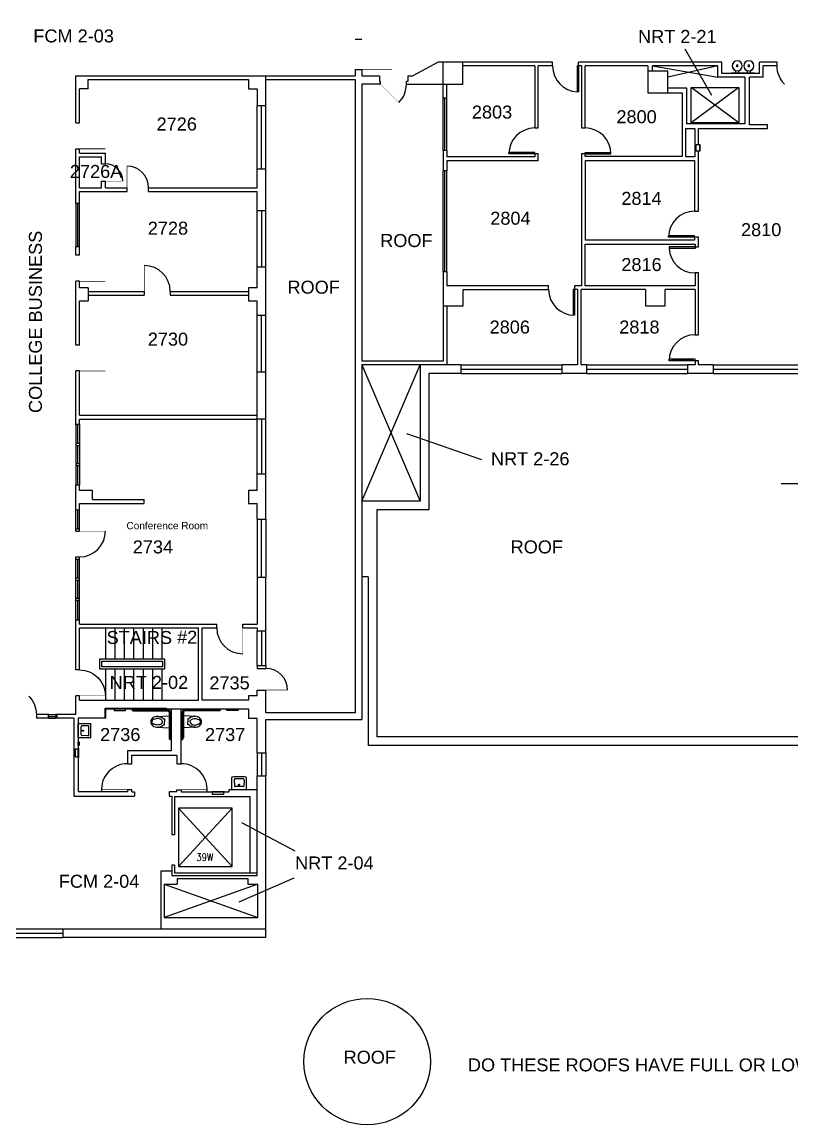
# Model space of a CAD drawing. Extents: x 1022 to 4599, y 252 to 3211.
# Drawn here: x 2001 to 3069, y 575 to 2106 of the extents above; entities that cross this region are included whole.
import ezdxf
from ezdxf.enums import TextEntityAlignment as Align

# ---------------------------------------------------------------- set-up
doc = ezdxf.new("R2010")
doc.units = 0
doc.header["$LTSCALE"] = 96
doc.header["$MEASUREMENT"] = 0
doc.layers.get('0').update_dxf_attribs({"linetype": 'CONTINUOUS'})
for name, color, linetype in [('A-ANNO-RNUM', 4, 'CONTINUOUS'), ('A-ANNO-TEXT', 4, 'CONTINUOUS'), ('A-ANNO-TEXT-CTC', 181, 'CONTINUOUS'), ('A-DOOR', 2, 'CONTINUOUS'), ('A-FLOR-SHFT', 1, 'CONTINUOUS'), ('A-FLOR-STRS', 2, 'CONTINUOUS'), ('A-GLAZ', 2, 'CONTINUOUS'), ('A-PREFIX', 2, 'CONTINUOUS'), ('A-WALL-FULL', 6, 'CONTINUOUS'), ('A-WALL-SILL', 1, 'CONTINUOUS'), ('DEF', 31, 'CONTINUOUS')]:
    doc.layers.add(name, color=color, linetype=linetype)
doc.styles.add('ARIAL', font='arial.ttf')
doc.styles.add('PP-FPLL-unverified$0$STANDARD', font='ROMANS.shx', dxfattribs={"width": 0.85})

# ---------------------------------------------------------------- blocks, each defined once
blk = doc.blocks.new('DR')
at = {"layer": 'A-DOOR'}
blk.add_lwpolyline([(0, 0, 0.0278, 0.0278, 0), (0, 1, 0, 0, 0.414214), (-1, 0, 0, 0, 0.414214)], format="xyseb", dxfattribs=at)
blk = doc.blocks.new('DL')
at = {"layer": 'A-DOOR', "const_width": 0.0156}
blk.add_lwpolyline([(-1, 0), (0, 0)], dxfattribs=at)
at = {"layer": 'A-DOOR'}
blk.add_arc((0, 0), 1, 90, 180, dxfattribs=at)
blk = doc.blocks.new('PP-FP02-unverified$0$DOOR-E')
at = {"const_width": 0.001}
blk.add_lwpolyline([(0, 0), (-0.707, 0.707)], dxfattribs=at)
blk.add_arc((0, 0), 1, 135, 180)
blk = doc.blocks.new('PP-FP02$0$DOOR-E')
at = {"const_width": 0.001}
blk.add_lwpolyline([(0, 0), (-0.707, 0.707)], dxfattribs=at)
blk.add_arc((0, 0), 1, 135, 180)

msp = doc.modelspace()

# ---------------------------------------------------------------- linework, layer by layer
at = {"layer": 'A-ANNO-TEXT-CTC'}
for p, q in [((2957.8, 2004), (2920.8, 2068.1)), ((2533.9, 1534.6), (2638, 1498.5)), ((2379.7, 955.2), (2305.6, 994.4)), ((2301.7, 885.1), (2378.3, 918.2))]:
    msp.add_line(p, q, dxfattribs=at)
at = {"layer": 'A-DOOR'}
for p, q in [((2770.9, 2044.8), (2770.9, 2008.7)), ((2772.9, 2044.8), (2770.9, 2044.8)), ((2772.9, 2044.8), (2772.9, 2008.7)), ((2772.9, 2008.7), (2770.9, 2008.7)), ((2680.1, 1924.7), (2676.1, 1924.7)), ((2676.1, 1922.7), (2676.1, 1924.7)), ((2680.1, 1922.7), (2676.1, 1922.7)), ((2708.1, 1924.7), (2680.1, 1924.7)), ((2680.1, 1924.7), (2680.1, 1922.7)), ((2680.1, 1923.7), (2708.1, 1923.7)), ((2708.1, 1922.7), (2680.1, 1922.7)), ((2708.1, 1924.7), (2708.1, 1922.7)), ((2712.1, 1924.7), (2708.1, 1924.7)), ((2712.1, 1922.7), (2708.1, 1922.7)), ((2712.1, 1922.7), (2712.1, 1924.7)), ((2781.8, 1924.7), (2785.8, 1924.7)), ((2781.8, 1922.7), (2781.8, 1924.7)), ((2781.8, 1922.7), (2785.8, 1922.7)), ((2785.8, 1924.7), (2813.8, 1924.7)), ((2785.8, 1924.7), (2785.8, 1922.7)), ((2813.8, 1923.7), (2785.8, 1923.7)), ((2785.8, 1922.7), (2813.8, 1922.7)), ((2813.8, 1924.7), (2817.8, 1924.7)), ((2813.8, 1924.7), (2813.8, 1922.7)), ((2813.8, 1922.7), (2817.8, 1922.7)), ((2817.8, 1922.7), (2817.8, 1924.7)), ((2901.8, 1809.2), (2897.8, 1809.2)), ((2897.8, 1807.2), (2897.8, 1809.2)), ((2901.8, 1807.2), (2897.8, 1807.2)), ((2929.8, 1809.2), (2901.8, 1809.2)), ((2901.8, 1809.2), (2901.8, 1807.2)), ((2901.8, 1808.2), (2929.8, 1808.2)), ((2929.8, 1807.2), (2901.8, 1807.2)), ((2929.8, 1809.2), (2929.8, 1807.2)), ((2933.8, 1809.2), (2929.8, 1809.2)), ((2933.8, 1807.2), (2929.8, 1807.2)), ((2933.8, 1807.2), (2933.8, 1809.2)), ((2898.4, 1793.7), (2898.4, 1791.7)), ((2934.5, 1793.7), (2898.4, 1793.7)), ((2934.5, 1791.7), (2898.4, 1791.7)), ((2934.5, 1793.7), (2934.5, 1791.7)), ((2731.1, 1734.8), (2731.1, 1734.8)), ((2731.1, 1734.8), (2731.3, 1734.8)), ((2765.3, 1734.8), (2765.3, 1730.8)), ((2767.3, 1734.8), (2765.3, 1734.8)), ((2765.3, 1730.8), (2765.3, 1702.8)), ((2765.3, 1730.8), (2767.3, 1730.8)), ((2766.3, 1702.8), (2766.3, 1730.8)), ((2767.3, 1734.8), (2767.3, 1730.8)), ((2767.3, 1730.8), (2767.3, 1702.8)), ((2765.3, 1702.8), (2765.3, 1698.8)), ((2765.3, 1702.8), (2767.3, 1702.8)), ((2767.3, 1698.8), (2765.3, 1698.8)), ((2767.3, 1702.8), (2767.3, 1698.8)), ((2902.5, 1637.8), (2898.5, 1637.8)), ((2898.5, 1635.8), (2898.5, 1637.8)), ((2930.5, 1637.8), (2902.5, 1637.8)), ((2902.5, 1637.8), (2902.5, 1635.8)), ((2930.5, 1637.8), (2930.5, 1635.8)), ((2934.5, 1637.8), (2930.5, 1637.8)), ((2934.5, 1635.8), (2934.5, 1637.8)), ((2902.5, 1635.8), (2898.5, 1635.8)), ((2902.5, 1636.8), (2930.5, 1636.8)), ((2930.5, 1635.8), (2902.5, 1635.8)), ((2934.5, 1635.8), (2930.5, 1635.8))]:
    msp.add_line(p, q, dxfattribs=at)
msp.add_lwpolyline([(2463, 2082), (2472, 2082)], dxfattribs=at)
for points, const_width in [([(2146.2, 1875.8), (2146.2, 1905.8)], 1), ([(2116.2, 1885.1), (2140.4, 1885.1)], 0.5), ([(2339, 1178.8), (2369, 1178.8)], 1), ([(2146.7, 1040.5), (2110.7, 1040.5)], 1), ([(2221.5, 1040.5), (2257.5, 1040.5)], 1)]:
    msp.add_lwpolyline(points, dxfattribs=dict(at, const_width=const_width))
for centre, radius, start, end in [((2772.9, 2044.8), 36.1, 180, 266.8211), ((2712.1, 1922.7), 36, 90, 180), ((2781.8, 1922.7), 36, 0, 90), ((2116.2, 1885.1), 24, 0, 90), ((2146.2, 1875.8), 30, 360, 90), ((2933.8, 1807.2), 36, 90, 180), ((2934.5, 1793.7), 36.1, 183.1789, 270), ((2767.3, 1734.8), 36, 180, 270), ((2934.5, 1635.8), 36, 90, 180), ((2339, 1178.8), 30, 0, 90), ((2146.7, 1040.5), 36, 90, 183.5833), ((2221.5, 1040.5), 36, 356.4167, 90)]:
    msp.add_arc(centre, radius, start, end, dxfattribs=at)
at = {"layer": 'A-FLOR-SHFT'}
for p, q in [((2929.1, 2015), (2995.3, 2015)), ((2929.1, 1966), (2929.1, 2015)), ((2995.3, 2015), (2929.1, 1966)), ((2995.3, 1966), (2929.1, 2015)), ((2995.3, 2015), (2995.3, 1966)), ((2995.3, 1966), (2929.1, 1966)), ((2472, 1630), (2553, 1441)), ((2472, 1441), (2553, 1630)), ((2217.5, 1014.8), (2292.2, 933.8)), ((2217.5, 933.8), (2292.2, 1014.8))]:
    msp.add_line(p, q, dxfattribs=at)
for points in [[(2875.6, 2044.8), (2966.3, 2029)], [(2966.3, 2044.8), (2896.6, 2029)], [(2197.9, 909.5), (2327.7, 863)], [(2327.7, 909.5), (2197.9, 863)]]:
    msp.add_lwpolyline(points, dxfattribs=at)
msp.add_lwpolyline([(2217.5, 933.8), (2292.2, 933.8), (2292.2, 1014.8), (2217.5, 1014.8)], close=True, dxfattribs=at)
at = {"layer": 'A-FLOR-STRS'}
for p, q in [((2116.4, 1265.1), (2116.4, 1221.9)), ((2129.4, 1265.1), (2129.4, 1221.9)), ((2142.4, 1265.1), (2142.4, 1221.9)), ((2155.4, 1265.1), (2155.4, 1221.9)), ((2168.4, 1265.1), (2168.4, 1221.9)), ((2181.4, 1265.1), (2181.4, 1221.9)), ((2194.4, 1265.1), (2194.4, 1221.9)), ((2116.4, 1207.9), (2116.4, 1164.8)), ((2129.4, 1207.9), (2129.4, 1164.8)), ((2142.4, 1207.9), (2142.4, 1164.8)), ((2155.4, 1207.9), (2155.4, 1164.8)), ((2168.4, 1207.9), (2168.4, 1164.8)), ((2181.4, 1207.9), (2181.4, 1164.8)), ((2194.4, 1207.9), (2194.4, 1164.8))]:
    msp.add_line(p, q, dxfattribs=at)
for points in [[(2108.4, 1221.9), (2198.4, 1221.9), (2198.4, 1207.9), (2108.4, 1207.9)], [(2111.4, 1218.9), (2195.4, 1218.9), (2195.4, 1210.9), (2111.4, 1210.9)]]:
    msp.add_lwpolyline(points, close=True, dxfattribs=at)
at = {"layer": 'A-GLAZ'}
for p, q in [((2333, 1902), (2333, 1990)), ((2587.5, 1927.5), (2587.5, 2000)), ((2587.5, 1759.2), (2587.5, 1899.3)), ((2077.6, 1854), (2077.6, 1794)), ((2333, 1844), (2333, 1766)), ((2333, 1620.2), (2333, 1699)), ((2609.6, 1624), (2749.6, 1624)), ((2783.9, 1624), (2923.9, 1624)), ((2959.5, 1624), (3099.5, 1624)), ((2077.6, 1547.2), (2077.6, 1520.8)), ((2333, 1555), (2333, 1479)), ((2077.6, 1517.8), (2077.6, 1492.8)), ((2077.6, 1489.8), (2077.6, 1463.2)), ((2077.6, 1428.9), (2077.6, 1402.4)), ((2333, 1335.2), (2333, 1416)), ((2077.6, 1360.4), (2077.6, 1333.9)), ((2077.6, 1330.9), (2077.6, 1305.9)), ((2077.6, 1302.9), (2077.6, 1276.4)), ((2333, 1260.8), (2333, 1212.8)), ((2037.9, 1142.2), (2047.4, 1142.2)), ((2333, 1091.8), (2333, 1059.8)), ((1973, 841.4), (2057, 841.4))]:
    msp.add_line(p, q, dxfattribs=at)
at = {"layer": 'A-PREFIX'}
for p, q in [((2991.3, 2035.3), (2991.3, 2038.2)), ((2994.8, 2038.2), (2994.8, 2035.3)), ((3007.3, 2035.3), (3007.3, 2038.2)), ((3010.8, 2038.2), (3010.8, 2035.3)), ((2985.1, 2035.3), (3017.1, 2035.3)), ((2985.1, 2034.3), (2985.1, 2035.3)), ((3017.1, 2034.3), (2985.1, 2034.3)), ((3017.1, 2034.3), (3017.1, 2035.3)), ((2936.1, 1926.5), (2936.1, 1936)), ((2936.1, 1936), (2941, 1936)), ((2940.5, 1936), (2940.5, 1926.5)), ((2941, 1936), (2941, 1926.5)), ((2941, 1926.5), (2936.1, 1926.5)), ((2152.8, 1152.7), (2152.8, 1152.3)), ((2154.2, 1152.7), (2152.8, 1152.7)), ((2154.2, 1152.7), (2154.2, 1152.7)), ((2155.3, 1149.8), (2203, 1149.8)), ((2158.5, 1151.2), (2155.7, 1151.2)), ((2203.6, 1151.2), (2158.5, 1151.2)), ((2204.5, 1148.3), (2204.5, 1140.3)), ((2206, 1141.7), (2206, 1148.8)), ((2223, 1141.7), (2223, 1148.8)), ((2224.5, 1148.3), (2224.5, 1140.3)), ((2225.4, 1151.2), (2270.5, 1151.2)), ((2273.7, 1149.8), (2226, 1149.8)), ((2270.5, 1151.2), (2273.3, 1151.2)), ((2274.8, 1152.7), (2276.2, 1152.7)), ((2274.8, 1152.7), (2274.8, 1152.7)), ((2276.2, 1152.7), (2276.2, 1152.3)), ((2187.6, 1142.2), (2204.5, 1143)), ((2204.5, 1143), (2204.5, 1126.5)), ((2204.5, 1140.3), (2204.5, 1112.5)), ((2206, 1113), (2206, 1141.7)), ((2223, 1113), (2223, 1141.7)), ((2224.5, 1143), (2224.5, 1126.5)), ((2241.4, 1142.2), (2224.5, 1143)), ((2224.5, 1140.3), (2224.5, 1112.5)), ((2078.2, 1112.8), (2078.2, 1131.8)), ((2078.7, 1132.3), (2095.3, 1132.3)), ((2082.5, 1116.7), (2082.5, 1127.9)), ((2091.7, 1129.3), (2083.4, 1128.9)), ((2093.2, 1116.8), (2093.2, 1127.8)), ((2187.6, 1127.3), (2204.5, 1126.5)), ((2241.4, 1127.3), (2224.5, 1126.5)), ((2095.3, 1112.3), (2078.7, 1112.3)), ((2091.7, 1115.3), (2083.4, 1115.7)), ((2207, 1110), (2207.5, 1110)), ((2207.5, 1111.5), (2207.5, 1111.5)), ((2207.5, 1110), (2207.5, 1111.5)), ((2221.5, 1111.5), (2221.5, 1111.5)), ((2221.5, 1110), (2221.5, 1111.5)), ((2222, 1110), (2221.5, 1110)), ((2074.6, 1097.3), (2078.2, 1097.3)), ((2074.6, 1086.3), (2074.6, 1097.3)), ((2078.2, 1086.3), (2078.2, 1097.3)), ((2074.6, 1086.3), (2078.2, 1086.3)), ((2291.7, 1041), (2291.7, 1057.5)), ((2311.7, 1057.5), (2311.7, 1041)), ((2294.7, 1053.9), (2295.2, 1045.7)), ((2307.3, 1055.5), (2296.2, 1055.5)), ((2307.3, 1044.8), (2296.2, 1044.8)), ((2308.8, 1053.9), (2308.3, 1045.7)), ((2265, 1033.7), (2265, 1037.3)), ((2280.5, 1037.3), (2265, 1037.3)), ((2280.5, 1033.7), (2265, 1033.7)), ((2280.5, 1033.7), (2280.5, 1037.3)), ((2311.2, 1040.5), (2292.2, 1040.5))]:
    msp.add_line(p, q, dxfattribs=at)
for points in [[(2128.5, 1150.5), (2144.2, 1150.5), (2144.2, 1152.7), (2128.5, 1152.7)], [(2300.5, 1150.5), (2284.8, 1150.5), (2284.8, 1152.7), (2300.5, 1152.7)], [(2078.2, 1101.8), (2078.2, 1106.8), (2080, 1106.8), (2080, 1101.8)]]:
    msp.add_lwpolyline(points, close=True, dxfattribs=at)
for points in [[(2195.3, 1134.8, 0.17747), (2194.3, 1137, 0.066386), (2193.5, 1137.8, 0.085426), (2191.5, 1138.8, 0.074934), (2188.8, 1139.3, 0.074934), (2186, 1138.8, 0.08035), (2184.1, 1137.9, -0.238976), (2183.7, 1137.8), (2181.5, 1138.6, -0.549653), (2181.3, 1139.4)], [(2195.3, 1134.8, -0.17412), (2194.3, 1132.5, -0.066386), (2193.5, 1131.7, -0.085426), (2191.5, 1130.7, -0.074934), (2188.8, 1130.2, -0.074934), (2186, 1130.7, -0.08035), (2184.1, 1131.6, 0.238976), (2183.7, 1131.7), (2181.5, 1130.9, 0.549653), (2181.3, 1130.1)], [(2188.8, 1142.3, -0.074934), (2192.4, 1141.7, -0.085426), (2195.3, 1140.2, -0.066386), (2196.7, 1138.9), (2198.3, 1138.9), (2198.3, 1134.8)], [(2188.8, 1127.2, 0.074934), (2192.4, 1127.8, 0.085426), (2195.3, 1129.3, 0.066386), (2196.7, 1130.6), (2198.3, 1130.6), (2198.3, 1134.8)], [(2240.2, 1142.3, 0.074934), (2236.6, 1141.7, 0.085426), (2233.7, 1140.2, 0.066386), (2232.3, 1138.9), (2230.7, 1138.9), (2230.7, 1134.8)], [(2240.2, 1127.2, -0.074934), (2236.6, 1127.8, -0.085426), (2233.7, 1129.3, -0.066386), (2232.3, 1130.6), (2230.7, 1130.6), (2230.7, 1134.8)], [(2233.7, 1134.8, -0.17747), (2234.7, 1137, -0.066386), (2235.5, 1137.8, -0.085426), (2237.5, 1138.8, -0.074934), (2240.2, 1139.3, -0.074934), (2243, 1138.8, -0.08035), (2244.9, 1137.9, 0.238976), (2245.3, 1137.8), (2247.5, 1138.6, 0.549653), (2247.7, 1139.4)], [(2233.7, 1134.8, 0.17412), (2234.7, 1132.5, 0.066386), (2235.5, 1131.7, 0.085426), (2237.5, 1130.7, 0.074934), (2240.2, 1130.2, 0.074934), (2243, 1130.7, 0.08035), (2244.9, 1131.6, -0.238976), (2245.3, 1131.7), (2247.5, 1130.9, -0.549653), (2247.7, 1130.1)], [(2078.7, 1132.3, 0.065543), (2078.6, 1132.3, 0.087946), (2078.5, 1132.2, 0.043207), (2078.4, 1132.2, 0.043207), (2078.3, 1132.1, 0.087946), (2078.3, 1132, 0.065543), (2078.2, 1131.8)], [(2083.4, 1128.9, 0.063221), (2083.2, 1128.8, 0.085725), (2083, 1128.7, 0.040781), (2082.8, 1128.6, 0.040781), (2082.6, 1128.4, 0.085725), (2082.5, 1128.2, 0.063221), (2082.5, 1127.9)], [(2093.2, 1127.8, 0.050866), (2093.2, 1128.2, 0.073218), (2093.1, 1128.4, 0.028563), (2092.9, 1128.8, 0.050866), (2092.8, 1128.9, 0.050866), (2092.6, 1129.1, 0.028563), (2092.3, 1129.3, 0.073218), (2092, 1129.3, 0.050866), (2091.7, 1129.3)], [(2095.8, 1131.9, 0.061553), (2095.8, 1132, 0.084107), (2095.7, 1132.1, 0.039062), (2095.6, 1132.2, 0.039062), (2095.5, 1132.2, 0.084107), (2095.4, 1132.3, 0.061553), (2095.3, 1132.3)], [(2095.8, 1112.8, 0.007949), (2096.1, 1116.9, 0.014949), (2096.2, 1119.1, 0.000949), (2096.2, 1122.3, 0.000949), (2096.2, 1125.5, 0.014949), (2096.1, 1127.7, 0.007949), (2095.8, 1131.9)], [(2078.2, 1112.8, 0.065543), (2078.3, 1112.7, 0.087946), (2078.3, 1112.6, 0.043207), (2078.4, 1112.5, 0.043207), (2078.5, 1112.4, 0.087946), (2078.6, 1112.3, 0.065543), (2078.7, 1112.3)], [(2082.5, 1116.7, 0.063221), (2082.5, 1116.4, 0.085725), (2082.6, 1116.2, 0.040781), (2082.8, 1116, 0.040781), (2083, 1115.9, 0.085725), (2083.2, 1115.8, 0.063221), (2083.4, 1115.7)], [(2091.7, 1115.3, 0.050866), (2092, 1115.3, 0.073218), (2092.3, 1115.4, 0.028563), (2092.6, 1115.5, 0.050866), (2092.8, 1115.7, 0.050866), (2092.9, 1115.8, 0.028563), (2093.1, 1116.2, 0.073218), (2093.2, 1116.4, 0.050866), (2093.2, 1116.8)], [(2095.3, 1112.3, 0.061553), (2095.4, 1112.3, 0.084107), (2095.5, 1112.4, 0.039062), (2095.6, 1112.4, 0.039062), (2095.7, 1112.5, 0.084107), (2095.8, 1112.6, 0.061553), (2095.8, 1112.8)], [(2292.2, 1058, 0.061553), (2292.1, 1058, 0.084107), (2292, 1058, 0.039062), (2291.9, 1057.9, 0.039062), (2291.8, 1057.8, 0.084107), (2291.8, 1057.7, 0.061553), (2291.7, 1057.5)], [(2311.3, 1058, 0.007949), (2307.1, 1058.4, 0.014949), (2304.9, 1058.4, 0.000949), (2301.7, 1058.5, 0.000949), (2298.6, 1058.4, 0.014949), (2296.4, 1058.4, 0.007949), (2292.2, 1058)], [(2311.7, 1057.5, 0.061553), (2311.7, 1057.7, 0.084107), (2311.7, 1057.8, 0.039062), (2311.6, 1057.9, 0.039062), (2311.5, 1058, 0.084107), (2311.4, 1058, 0.061553), (2311.3, 1058)], [(2291.7, 1041, 0.065543), (2291.8, 1040.9, 0.087946), (2291.8, 1040.8, 0.043207), (2291.9, 1040.7, 0.043207), (2292, 1040.6, 0.087946), (2292.1, 1040.5, 0.065543), (2292.2, 1040.5)], [(2296.2, 1055.5, 0.050866), (2295.9, 1055.5, 0.073218), (2295.6, 1055.4, 0.028563), (2295.3, 1055.2, 0.050866), (2295.1, 1055, 0.050866), (2295, 1054.9, 0.028563), (2294.8, 1054.5, 0.073218), (2294.7, 1054.3, 0.050866), (2294.7, 1053.9)], [(2295.2, 1045.7, 0.063221), (2295.2, 1045.4, 0.085725), (2295.3, 1045.2, 0.040781), (2295.5, 1045, 0.040781), (2295.7, 1044.9, 0.085725), (2295.9, 1044.8, 0.063221), (2296.2, 1044.8)], [(2308.8, 1053.9, 0.050866), (2308.8, 1054.3, 0.073218), (2308.7, 1054.5, 0.028563), (2308.5, 1054.9, 0.050866), (2308.4, 1055, 0.050866), (2308.2, 1055.2, 0.028563), (2307.9, 1055.4, 0.073218), (2307.6, 1055.5, 0.050866), (2307.3, 1055.5)], [(2307.3, 1044.8, 0.063221), (2307.6, 1044.8, 0.085725), (2307.8, 1044.9, 0.040781), (2308, 1045, 0.040781), (2308.2, 1045.2, 0.085725), (2308.3, 1045.4, 0.063221), (2308.3, 1045.7)], [(2311.2, 1040.5, 0.065543), (2311.4, 1040.5, 0.087946), (2311.5, 1040.6, 0.043207), (2311.6, 1040.7, 0.043207), (2311.7, 1040.8, 0.087946), (2311.7, 1040.9, 0.065543), (2311.7, 1041)]]:
    msp.add_lwpolyline(points, format="xyb", dxfattribs=at)
for points in [[(2085.3, 1123, -0.043661), (2085.4, 1123, -0.043661), (2085.5, 1122.9, -0.043661), (2085.6, 1122.8, -0.043661), (2085.6, 1122.7, -0.043661), (2085.7, 1122.6, -0.043661), (2085.7, 1122.4, -0.043661), (2085.7, 1122.3, -0.043661), (2085.7, 1122.2, -0.043661), (2085.7, 1122.1, -0.043661), (2085.6, 1121.9, -0.043661), (2085.6, 1121.8, -0.043661), (2085.5, 1121.7, -0.043661), (2085.4, 1121.7, -0.043661), (2085.3, 1121.6, -0.043661), (2085.1, 1121.6, -0.043661), (2085, 1121.6, -0.043661), (2084.9, 1121.6, -0.043661), (2084.7, 1121.6, -0.043661), (2084.6, 1121.7, -0.043661), (2084.5, 1121.7, -0.043661), (2084.4, 1121.8, -0.043661), (2084.4, 1121.9, -0.043661), (2084.3, 1122.1, -0.043661), (2084.3, 1122.2, -0.043661), (2084.2, 1122.3, -0.043661), (2084.3, 1122.4, -0.043661), (2084.3, 1122.6, -0.043661), (2084.4, 1122.7, -0.043661), (2084.4, 1122.8, -0.043661), (2084.5, 1122.9, -0.043661), (2084.6, 1123, -0.043661), (2084.7, 1123, -0.043661), (2084.9, 1123, -0.043661), (2085, 1123.1, -0.043661), (2085.1, 1123, -0.043661)], [(2301, 1047.5, -0.043661), (2301.1, 1047.6, -0.043661), (2301.2, 1047.7, -0.043661), (2301.3, 1047.8, -0.043661), (2301.4, 1047.9, -0.043661), (2301.5, 1048, -0.043661), (2301.6, 1048, -0.043661), (2301.7, 1048, -0.043661), (2301.9, 1048, -0.043661), (2302, 1048, -0.043661), (2302.1, 1047.9, -0.043661), (2302.2, 1047.8, -0.043661), (2302.3, 1047.7, -0.043661), (2302.4, 1047.6, -0.043661), (2302.5, 1047.5, -0.043661), (2302.5, 1047.4, -0.043661), (2302.5, 1047.2, -0.043661), (2302.5, 1047.1, -0.043661), (2302.5, 1047, -0.043661), (2302.4, 1046.9, -0.043661), (2302.3, 1046.8, -0.043661), (2302.2, 1046.7, -0.043661), (2302.1, 1046.6, -0.043661), (2302, 1046.5, -0.043661), (2301.9, 1046.5, -0.043661), (2301.7, 1046.5, -0.043661), (2301.6, 1046.5, -0.043661), (2301.5, 1046.5, -0.043661), (2301.4, 1046.6, -0.043661), (2301.3, 1046.7, -0.043661), (2301.2, 1046.8, -0.043661), (2301.1, 1046.9, -0.043661), (2301, 1047, -0.043661), (2301, 1047.1, -0.043661), (2301, 1047.2, -0.043661), (2301, 1047.4, -0.043661)]]:
    msp.add_lwpolyline(points, format="xyb", close=True, dxfattribs=at)
for points in [[(2207.5, 1111.5), (2207.5, 1110)], [(2221.5, 1111.5), (2221.5, 1110)], [(2078.2, 1085.3), (2078.2, 1098.3), (2078.8, 1098.3), (2078.8, 1085.3), (2078.2, 1085.3)], [(2281.5, 1037.3), (2264, 1037.3), (2264, 1037.9), (2281.5, 1037.9), (2281.5, 1037.3)]]:
    msp.add_lwpolyline(points, dxfattribs=at)
for centre, radius, start, end in [((2993.1, 2045), 7, 90, 270), ((2993.1, 2045), 6.86, 90, 270), ((2993.1, 2045), 7, 270, 90), ((2993.1, 2045), 6.86, 270, 90), ((3009.1, 2045), 7, 90, 270), ((3009.1, 2045), 6.86, 90, 270), ((3009.1, 2045), 7, 270, 90), ((3009.1, 2045), 6.86, 270, 90), ((2993.1, 2045), 1.2, 90, 270), ((2993.1, 2045), 1.2, 270, 90), ((3009.1, 2045), 1.2, 90, 270), ((3009.1, 2045), 1.2, 270, 90), ((2155.3, 1152.3), 2.5, 180, 270), ((2155.7, 1152.7), 1.5, 180, 270), ((2203, 1148.3), 1.5, 359.9992, 90.0008), ((2203.5, 1148.8), 2.5, 359.9998, 90.0002), ((2225.5, 1148.8), 2.5, 89.9998, 180.0002), ((2226, 1148.3), 1.5, 89.9992, 180.0008), ((2273.3, 1152.7), 1.5, 270, 0), ((2273.7, 1152.3), 2.5, 270, 0), ((2185.5, 1134.8), 6.29, 132.5207, 227.0085), ((2185.5, 1134.8), 4.82, 132.5207, 227.0085), ((2186.7, 1134.3), 7.42, 126.6725, 136.5742), ((2187.9, 1132.6), 9.55, 107.1416, 126.6725), ((2188.8, 1129.9), 12.4, 90, 107.1416), ((2190.1, 1125.5), 16.8, 90, 95.1954), ((2238.9, 1125.5), 16.8, 84.8046, 90), ((2240.2, 1129.9), 12.4, 72.8584, 90), ((2241.1, 1132.6), 9.55, 53.3275, 72.8584), ((2243.5, 1134.8), 4.82, 312.9915, 47.4793), ((2242.3, 1134.3), 7.42, 43.4258, 53.3275), ((2243.5, 1134.8), 6.29, 312.9915, 47.4793), ((2186.7, 1135.2), 7.42, 223.4258, 233.3275), ((2187.9, 1136.9), 9.55, 233.3275, 252.8584), ((2188.8, 1139.6), 12.4, 252.8584, 270), ((2190.1, 1144), 16.8, 264.8046, 270), ((2238.9, 1144), 16.8, 270, 275.1954), ((2240.2, 1139.6), 12.4, 270, 287.1416), ((2241.1, 1136.9), 9.55, 287.1416, 306.6725), ((2242.3, 1135.2), 7.42, 306.6725, 316.5742), ((2207, 1112.5), 2.5, 178.916, 269.9927), ((2207.5, 1113), 1.5, 178.2125, 269.9803), ((2221.5, 1113), 1.5, 270.0197, 1.7875), ((2222, 1112.5), 2.5, 270.0073, 1.084)]:
    msp.add_arc(centre, radius, start, end, dxfattribs=at)
at = {"layer": 'A-WALL-FULL'}
for p, q in [((2463, 2040), (2463, 2031)), ((2463, 2040), (2472, 2040)), ((2472, 2040), (2472, 2031)), ((2577.8, 2050), (2542.9, 2031)), ((2736.9, 2050), (2577.8, 2050)), ((2584.8, 2000), (2584.8, 2050)), ((2712.1, 2044.8), (2612.3, 2044.8)), ((2712.1, 2045), (2712.1, 1958.7)), ((2716.9, 1958.7), (2716.9, 2044.8)), ((2736.9, 2044.8), (2716.9, 2044.8)), ((2736.9, 2044.8), (2736.9, 2050)), ((2971.6, 2050), (2772.9, 2050)), ((2772.9, 2044.8), (2772.9, 2050)), ((2776.9, 2044.8), (2772.9, 2044.8)), ((2776.9, 2044.8), (2776.9, 1958.7)), ((2869.1, 2044.8), (2781.8, 2044.8)), ((2781.8, 1958.7), (2781.8, 2044.8)), ((2869.1, 2044.8), (2869.1, 2007.3)), ((2896.6, 2037.5), (2869.1, 2037.5)), ((2966.3, 2044.8), (2875.6, 2044.8)), ((2875.6, 2037.5), (2875.6, 2044.8)), ((2896.6, 2007.3), (2896.6, 2037.5)), ((2966.3, 2029), (2966.3, 2044.8)), ((2971.6, 2034.3), (2971.6, 2050)), ((3023.8, 2034.3), (3023.8, 2050)), ((3048.3, 2050), (3023.8, 2050)), ((3029.1, 2029), (3029.1, 2044.8)), ((3048.3, 2044.8), (3029.1, 2044.8)), ((3048.3, 2044.8), (3048.3, 2050)), ((2075, 2031), (2463, 2031)), ((2075, 1965.8), (2075, 2031)), ((2092.2, 2025.8), (2315, 2025.8)), ((2092.2, 2013), (2092.2, 2025.8)), ((2315, 2025.8), (2315, 2013)), ((2339, 1990), (2339, 2031)), ((2339, 2025.8), (2463, 2025.8)), ((2463, 2025.8), (2463, 1147)), ((2472, 2031), (2496.7, 2031)), ((2496.7, 2031), (2496.7, 2023)), ((2496.7, 2023), (2498, 2023)), ((2498, 2019.5), (2498, 2023)), ((2534, 2019.5), (2534, 2023)), ((2535.7, 2023), (2534, 2023)), ((2535.7, 2031), (2542.9, 2031)), ((2535.7, 2031), (2535.7, 2023)), ((3003.8, 2029), (2966.3, 2029)), ((3023.8, 2034.3), (2971.6, 2034.3)), ((3003.8, 2029), (3003.8, 1964.5)), ((3029.1, 2029), (3010.3, 2029)), ((3010.3, 1963), (3010.3, 2029)), ((2092.2, 2013), (2080.2, 2013)), ((2080.2, 1965.8), (2080.2, 2013)), ((2315, 2013), (2327, 2013)), ((2327, 2013), (2327, 1990)), ((2472, 2019.5), (2472, 1635.2)), ((2498, 2019.5), (2472, 2019.5)), ((2534, 2019.5), (2612.3, 2019.5)), ((2590.1, 2000), (2590.1, 2019.5)), ((2869.1, 2007.3), (2916.8, 2007.3)), ((2923.3, 2013.8), (2896.6, 2013.8)), ((2916.8, 2007.3), (2916.8, 1919.2)), ((2923.3, 1964.5), (2923.3, 2013.8)), ((2327, 1990), (2339, 1990)), ((2590.1, 2000), (2584.8, 2000)), ((2075, 1965.8), (2080.2, 1965.8)), ((3003.8, 1964.5), (2923.3, 1964.5)), ((3035.1, 1963), (3010.3, 1963)), ((3035.1, 1958), (3035.1, 1963)), ((2712.1, 1958.7), (2716.9, 1958.7)), ((2776.9, 1958.7), (2781.8, 1958.7)), ((2921.8, 1958), (2934.3, 1958)), ((2921.8, 1918.7), (2921.8, 1958)), ((2934.3, 1958), (2934.3, 1918.7)), ((2939.3, 1958), (3035.1, 1958)), ((2939.3, 1936), (2939.3, 1958)), ((2075, 1929.8), (2080.2, 1929.8)), ((2075, 1854), (2075, 1929.8)), ((2080.2, 1923.7), (2080.2, 1929.8)), ((2080.2, 1923.7), (2116.2, 1923.7)), ((2080.2, 1875.8), (2080.2, 1918.5)), ((2080.2, 1918.5), (2111, 1918.5)), ((2111, 1909.1), (2111, 1918.5)), ((2116.2, 1909.1), (2116.2, 1923.7)), ((2590.1, 1927.5), (2584.8, 1927.5)), ((2584.8, 1927.5), (2584.8, 1899.3)), ((2590.1, 1927.5), (2590.1, 1918.5)), ((2712.1, 1918.5), (2590.1, 1918.5)), ((2590.1, 1913.3), (2590.1, 1899.3)), ((2716.9, 1913.3), (2590.1, 1913.3)), ((2712.1, 1922.7), (2712.1, 1918.5)), ((2716.9, 1922.7), (2712.1, 1922.7)), ((2716.9, 1913.3), (2716.9, 1922.7)), ((2781.8, 1922.7), (2776.9, 1922.7)), ((2776.9, 1922.7), (2776.9, 1739.7)), ((2781.8, 1919.2), (2781.8, 1922.7)), ((2916.8, 1919.2), (2781.8, 1919.2)), ((2782.4, 1913.7), (2933.8, 1913.7)), ((2782.4, 1803.2), (2782.4, 1913.7)), ((2934.3, 1918.7), (2921.8, 1918.7)), ((2933.8, 1913.7), (2933.8, 1843.2)), ((2939.3, 1843.2), (2939.3, 1926.5)), ((2111, 1909.1), (2116.2, 1909.1)), ((2327, 1902), (2339, 1902)), ((2327, 1875.8), (2327, 1902)), ((2339, 1844), (2339, 1902)), ((2590.1, 1899.3), (2584.8, 1899.3)), ((2111, 1875.8), (2111, 1885.1)), ((2111, 1885.1), (2116.2, 1885.1)), ((2116.2, 1875.8), (2116.2, 1885.1)), ((2080.2, 1875.8), (2111, 1875.8)), ((2080.2, 1870.5), (2146.2, 1870.5)), ((2080.2, 1854), (2080.2, 1870.5)), ((2116.2, 1875.8), (2146.2, 1875.8)), ((2146.2, 1870.5), (2146.2, 1875.8)), ((2176.2, 1870.5), (2176.2, 1875.8)), ((2176.2, 1875.8), (2327, 1875.8)), ((2176.2, 1870.5), (2327, 1870.5)), ((2327, 1844), (2327, 1870.5)), ((2080.2, 1854), (2075, 1854)), ((2327, 1844), (2339, 1844)), ((2933.8, 1843.2), (2939.3, 1843.2)), ((2933.8, 1807.2), (2933.8, 1803.2)), ((2939.3, 1807.2), (2933.8, 1807.2)), ((2939.3, 1793.7), (2939.3, 1807.2)), ((2075, 1782), (2075, 1794)), ((2080.2, 1794), (2075, 1794)), ((2080.2, 1782), (2080.2, 1794)), ((2781.8, 1797.7), (2934.5, 1797.7)), ((2781.8, 1739.7), (2781.8, 1797.7)), ((2933.8, 1803.2), (2782.4, 1803.2)), ((2934.5, 1797.7), (2934.5, 1793.7)), ((2934.5, 1793.7), (2939.3, 1793.7)), ((2080.2, 1782), (2075, 1782)), ((2327, 1766), (2339, 1766)), ((2327, 1737), (2327, 1766)), ((2339, 1699), (2339, 1766)), ((2080.2, 1746), (2075, 1746)), ((2075, 1657.5), (2075, 1746)), ((2080.2, 1737), (2080.2, 1746)), ((2584.8, 1759.2), (2584.8, 1635.2)), ((2590.1, 1759.2), (2584.8, 1759.2)), ((2590.1, 1759.2), (2590.1, 1739.8)), ((2934.5, 1757.7), (2934.5, 1739.7)), ((2939.3, 1757.7), (2934.5, 1757.7)), ((2939.3, 1671.8), (2939.3, 1757.7)), ((2092.2, 1737), (2080.2, 1737)), ((2092.2, 1737), (2092.2, 1719)), ((2092.2, 1731.8), (2170.2, 1731.8)), ((2170.2, 1731.8), (2170.2, 1726.5)), ((2206.2, 1731.8), (2206.2, 1726.5)), ((2206.2, 1731.8), (2315, 1731.8)), ((2327, 1737), (2315, 1737)), ((2315, 1737), (2315, 1719)), ((2731.1, 1739.8), (2590.1, 1739.8)), ((2612.6, 1734.8), (2731.1, 1734.8)), ((2731.1, 1739.7), (2731.1, 1739.8)), ((2731.3, 1739.7), (2731.1, 1739.7)), ((2731.3, 1734.8), (2731.3, 1739.7)), ((2776.9, 1739.7), (2767.3, 1739.7)), ((2767.3, 1739.7), (2767.3, 1734.8)), ((2771.3, 1734.8), (2767.3, 1734.8)), ((2771.3, 1734.8), (2771.3, 1630)), ((2776.3, 1630), (2776.3, 1734.8)), ((2865.6, 1734.8), (2776.3, 1734.8)), ((2934.5, 1739.7), (2781.8, 1739.7)), ((2934.5, 1734.8), (2893.1, 1734.8)), ((2934.5, 1734.8), (2934.5, 1671.8)), ((2080.2, 1719), (2092.2, 1719)), ((2080.2, 1657.5), (2080.2, 1719)), ((2092.2, 1726.5), (2170.2, 1726.5)), ((2206.2, 1726.5), (2315, 1726.5)), ((2315, 1719), (2327, 1719)), ((2327, 1699), (2327, 1719)), ((2327, 1699), (2339, 1699)), ((2590.1, 1712), (2590.1, 1630)), ((2934.3, 1671.8), (2939.3, 1671.8)), ((2080.2, 1657.5), (2075, 1657.5)), ((2584.8, 1635.2), (2472, 1635.2)), ((2472, 1630), (2472, 1138)), ((2609.6, 1630), (2472, 1630)), ((2553, 1630), (2553, 1441)), ((2609.6, 1630), (2609.6, 1618)), ((2771.3, 1630), (2749.6, 1630)), ((2749.6, 1630), (2749.6, 1618)), ((2783.9, 1630), (2776.3, 1630)), ((2783.9, 1630), (2783.9, 1618)), ((2934.5, 1630), (2923.9, 1630)), ((2923.9, 1630), (2923.9, 1618)), ((2934.5, 1635.8), (2934.5, 1630)), ((2939.3, 1635.8), (2934.5, 1635.8)), ((2939.3, 1630), (2939.3, 1635.8)), ((2959.5, 1630), (2939.3, 1630)), ((2959.5, 1630), (2959.5, 1618)), ((2080.2, 1621.5), (2075, 1621.5)), ((2075, 1547.2), (2075, 1621.5)), ((2080.2, 1560), (2080.2, 1621.5)), ((2327, 1555), (2327, 1620.2)), ((2327, 1620.2), (2339, 1620.2)), ((2339, 1555), (2339, 1620.2)), ((2565, 1618), (2565, 1429)), ((2609.6, 1618), (2565, 1618)), ((2783.9, 1618), (2749.6, 1618)), ((2959.5, 1618), (2923.9, 1618)), ((2080.2, 1547.2), (2075, 1547.2)), ((2080.2, 1560), (2327, 1560)), ((2080.2, 1554.8), (2327, 1554.8)), ((2080.2, 1547.2), (2080.2, 1554.8)), ((2327, 1555), (2339, 1555)), ((2327, 1479), (2339, 1479)), ((2327, 1455.8), (2327, 1479)), ((2339, 1416), (2339, 1479)), ((2080.2, 1463.2), (2075, 1463.2)), ((2075, 1428.9), (2075, 1463.2)), ((2080.2, 1455.8), (2080.2, 1463.2)), ((2098.2, 1455.8), (2080.2, 1455.8)), ((2098.2, 1443), (2098.2, 1455.8)), ((2315, 1455.8), (2315, 1437.8)), ((2327, 1455.8), (2315, 1455.8)), ((2098.2, 1443), (2170.2, 1443)), ((2170.2, 1437.8), (2170.2, 1443)), ((2553, 1441), (2472, 1441)), ((2075, 1428.9), (2080.2, 1428.9)), ((2080.2, 1437.8), (2170.2, 1437.8)), ((2080.2, 1428.9), (2080.2, 1437.8)), ((2315, 1437.8), (2327, 1437.8)), ((2327, 1416), (2327, 1437.8)), ((2565, 1429), (2493, 1429)), ((2493, 1429), (2493, 1114)), ((2327, 1416), (2339, 1416)), ((2327, 1335.2), (2339, 1335.2)), ((2327, 1335.2), (2327, 1270.4)), ((2339, 1260.8), (2339, 1335.2)), ((2481, 1336), (2472, 1336)), ((2481, 1336), (2481, 1102)), ((2075, 1206.8), (2075, 1276.4)), ((2075, 1276.4), (2080.2, 1276.4)), ((2080.2, 1270.4), (2080.2, 1276.4)), ((2080.2, 1270.4), (2270.8, 1270.4)), ((2270.8, 1265.1), (2270.8, 1270.4)), ((2306.8, 1265.1), (2306.8, 1270.4)), ((2306.8, 1270.4), (2327, 1270.4)), ((2080.2, 1265.1), (2245.2, 1265.1)), ((2080.2, 1206.8), (2080.2, 1265.1)), ((2245.2, 1164.8), (2245.2, 1265.1)), ((2250.5, 1164.8), (2250.5, 1265.1)), ((2250.5, 1265.1), (2270.8, 1265.1)), ((2306.8, 1265.1), (2327, 1265.1)), ((2327, 1265.1), (2327, 1260.8)), ((2327, 1260.8), (2339, 1260.8)), ((2327, 1212.8), (2339, 1212.8)), ((2327, 1212.8), (2327, 1208.8)), ((2339, 1212.8), (2339, 1208.8)), ((2080.2, 1206.8), (2075, 1206.8)), ((2327, 1208.8), (2339, 1208.8)), ((2327, 1170.8), (2327, 1178.8)), ((2327, 1178.8), (2339, 1178.8)), ((2339, 1147), (2339, 1178.8)), ((2075, 1144.7), (2075, 1170.8)), ((2080.2, 1170.8), (2075, 1170.8)), ((2080.2, 1164.8), (2080.2, 1170.8)), ((2080.2, 1164.8), (2245.2, 1164.8)), ((2315, 1164.8), (2250.5, 1164.8)), ((2327, 1170.8), (2315, 1170.8)), ((2315, 1170.8), (2315, 1164.8)), ((2115.7, 1153.8), (2201, 1153.8)), ((2115.7, 1140.3), (2115.7, 1153.8)), ((2116.7, 1152.7), (2207.5, 1152.7)), ((2116.7, 1140.3), (2116.7, 1152.7)), ((2201, 1152.7), (2201, 1153.8)), ((2201, 1152.7), (2315, 1152.7)), ((2207.5, 1152.7), (2207.5, 1094.5)), ((2221.5, 1076.5), (2221.5, 1152.7)), ((2315, 1152.7), (2315, 1139.2)), ((2020.5, 1144.7), (2020.5, 1139.7)), ((2036.6, 1144.7), (2020.5, 1144.7)), ((2036.6, 1139.7), (2020.5, 1139.7)), ((2075, 1144.7), (2048.6, 1144.7)), ((2072.2, 1139.7), (2048.6, 1139.7)), ((2072.2, 1139.7), (2072.2, 1031.3)), ((2078.2, 1140.3), (2116.7, 1140.3)), ((2078.2, 1140.3), (2078.2, 1037.3)), ((2327, 1139.2), (2315, 1139.2)), ((2327, 1091.8), (2327, 1139.2)), ((2463, 1147), (2339, 1147)), ((2339, 1091.8), (2339, 1138)), ((2339, 1138), (2472, 1138)), ((3456, 1102), (2481, 1102)), ((3120, 1114), (2493, 1114)), ((2207.5, 1094.5), (2146.7, 1094.5)), ((2146.7, 1094.5), (2146.7, 1076.5)), ((2152.7, 1076.5), (2152.7, 1088.5)), ((2152.7, 1088.5), (2215.5, 1088.5)), ((2215.5, 1088.5), (2215.5, 1076.5)), ((2327, 1091.8), (2339, 1091.8)), ((2146.7, 1076.5), (2152.7, 1076.5)), ((2215.5, 1076.5), (2221.5, 1076.5)), ((2327, 1059.8), (2339, 1059.8)), ((2327, 921.3), (2327, 1059.8)), ((2339, 835.4), (2339, 1059.8)), ((2072.2, 1031.3), (2156.7, 1031.3)), ((2146.7, 1037.3), (2078.2, 1037.3)), ((2152.7, 1040.5), (2146.7, 1040.5)), ((2146.7, 1040.5), (2146.7, 1037.3)), ((2152.7, 1037.3), (2152.7, 1040.5)), ((2152.7, 1037.3), (2156.7, 1037.3)), ((2156.7, 1037.3), (2156.7, 1031.3)), ((2215.5, 1037.3), (2204.7, 1037.3)), ((2204.7, 1037.3), (2204.7, 1031.3)), ((2204.7, 1031.3), (2208.5, 1031.3)), ((2208.5, 1031.3), (2208.5, 977.8)), ((2212.2, 1031.2), (2212.2, 977.8)), ((2212.2, 1031.2), (2316.5, 1031.2)), ((2215.5, 1037.3), (2215.5, 1040.5)), ((2215.5, 1040.5), (2221.5, 1040.5)), ((2221.5, 1040.5), (2221.5, 1037.3)), ((2221.5, 1037.3), (2264, 1037.3)), ((2221.5, 1037.3), (2287.7, 1037.3)), ((2287.7, 1040.5), (2287.7, 1037.3)), ((2327, 1040.5), (2287.7, 1040.5)), ((2316.5, 1031.2), (2316.5, 925.2)), ((2212.2, 977.8), (2208.5, 977.8)), ((2208.5, 935.8), (2208.5, 921.3)), ((2212.2, 935.8), (2208.5, 935.8)), ((2212.2, 935.8), (2212.2, 925.2)), ((2193, 927.5), (2193, 847.4)), ((2208.5, 927.5), (2193, 927.5)), ((2208.5, 921.3), (2327, 921.3)), ((2212.2, 925.2), (2327, 925.2)), ((2197.9, 909.5), (2215.7, 909.5)), ((2197.9, 909.5), (2197.9, 863)), ((2215.7, 917.2), (2215.7, 909.5)), ((2215.7, 917.2), (2313.7, 917.2)), ((2313.7, 917.2), (2313.7, 909.5)), ((2313.7, 909.5), (2327.7, 909.5)), ((2327.7, 863), (2327.7, 909.5)), ((2197.9, 863), (2327.7, 863)), ((2057, 847.4), (2057, 835.4)), ((2057, 847.4), (2339, 847.4)), ((2339, 835.4), (2057, 835.4))]:
    msp.add_line(p, q, dxfattribs=at)
for points in [[(2612.3, 2019.5), (2612.3, 2050)], [(2584.8, 1712), (2612.6, 1712), (2612.6, 1734.8)], [(2865.6, 1734.8), (2865.6, 1712), (2893.1, 1712), (2893.1, 1734.8)]]:
    msp.add_lwpolyline(points, dxfattribs=at)
at = {"layer": 'A-WALL-SILL'}
for p, q in [((2327, 1902), (2327, 1990)), ((2339, 1902), (2339, 1990)), ((2584.8, 1927.5), (2584.8, 2000)), ((2590.1, 1927.5), (2590.1, 2000)), ((2584.8, 1759.2), (2584.8, 1899.3)), ((2590.1, 1759.2), (2590.1, 1899.3)), ((2075, 1854), (2075, 1794)), ((2080.2, 1794), (2080.2, 1854)), ((2327, 1766), (2327, 1844)), ((2339, 1766), (2339, 1844)), ((2327, 1620.2), (2327, 1699)), ((2339, 1620.2), (2339, 1699)), ((2609.6, 1630), (2749.6, 1630)), ((2783.9, 1630), (2923.9, 1630)), ((2959.5, 1630), (3099.5, 1630)), ((2609.6, 1618), (2749.6, 1618)), ((2783.9, 1618), (2923.9, 1618)), ((2959.5, 1618), (3099.5, 1618)), ((2075, 1547.2), (2075, 1463.2)), ((2080.2, 1547.2), (2080.2, 1463.2)), ((2327, 1479), (2327, 1555)), ((2339, 1479), (2339, 1555)), ((2080.2, 1520.8), (2075, 1520.8)), ((2080.2, 1517.8), (2075, 1517.8)), ((2080.2, 1492.8), (2075, 1492.8)), ((2080.2, 1489.8), (2075, 1489.8)), ((2075, 1399.4), (2075, 1428.9)), ((2080.2, 1399.4), (2080.2, 1428.9)), ((2327, 1416), (2327, 1335.2)), ((2339, 1416), (2339, 1335.2)), ((2075, 1402.4), (2080.2, 1402.4)), ((2075, 1399.4), (2080.2, 1399.4)), ((2075, 1276.4), (2075, 1363.4)), ((2075, 1363.4), (2080.2, 1363.4)), ((2080.2, 1276.4), (2080.2, 1363.4)), ((2075, 1360.4), (2080.2, 1360.4)), ((2080.2, 1333.9), (2075, 1333.9)), ((2080.2, 1330.9), (2075, 1330.9)), ((2080.2, 1305.9), (2075, 1305.9)), ((2080.2, 1302.9), (2075, 1302.9)), ((2327, 1212.8), (2327, 1260.8)), ((2339, 1212.8), (2339, 1260.8)), ((2036.6, 1144.7), (2036.6, 1139.7)), ((2037.9, 1144.7), (2036.6, 1144.7)), ((2037.9, 1139.7), (2036.6, 1139.7)), ((2037.9, 1144.7), (2047.4, 1144.7)), ((2037.9, 1139.7), (2037.9, 1144.7)), ((2037.9, 1139.7), (2047.4, 1139.7)), ((2048.6, 1144.7), (2047.4, 1144.7)), ((2047.4, 1144.7), (2047.4, 1139.7)), ((2048.6, 1139.7), (2047.4, 1139.7)), ((2048.6, 1144.7), (2048.6, 1139.7)), ((2327, 1091.8), (2327, 1059.8)), ((2339, 1091.8), (2339, 1059.8)), ((1973, 847.4), (2057, 847.4)), ((1973, 835.4), (2057, 835.4))]:
    msp.add_line(p, q, dxfattribs=at)
at = {"layer": 'DEF'}
msp.add_circle((2479.5, 663.1), 87.8, dxfattribs=at)

# ---------------------------------------------------------------- block references
at = {"layer": 'A-DOOR'}
for name, p, xscale, yscale, zscale, rotation in [('DR', (2463, 2124), 42, 42, 42, 90), ('DR', (2472, 2040), 42, 42, 42, 270), ('PP-FP02-unverified$0$DOOR-E', (3084.3, 2044.8), -36, 35.99999999999994, 35.99999999999964, 180), ('PP-FP02-unverified$0$DOOR-E', (2498, 2019.5), 36, 36, 36, 180), ('DR', (2080.2, 1929.8), 36, 36, 36, 270), ('DR', (2080.2, 1746), 36, 36, 36, 270), ('DL', (2170.2, 1731.8), 36, 36, 36, 270), ('DR', (2080.2, 1621.5), 36, 36, 36, 270), ('DR', (3120, 1465), 66, 66, 66, 90), ('DL', (2080.2, 1399.4), 36, 36, 36, 180), ('DL', (2306.8, 1265.1), 36, 36, 36, 90), ('PP-FP02$0$DOOR-E', (1984.5, 1144.7), -36, 36, 35.99999999999964, 359.9999999999994)]:
    msp.add_blockref(name, p, dxfattribs=dict(at, xscale=xscale, yscale=yscale, zscale=zscale, rotation=rotation))
at = {"layer": 'A-DOOR', "xscale": -36, "yscale": 36, "zscale": 36}
msp.add_blockref('DL', (2080.2, 1170.8), dxfattribs=at)

# ---------------------------------------------------------------- texts
at = {"layer": 'A-ANNO-RNUM', "style": 'ARIAL'}
for s, p in [('2803', (2652.8, 1980.8)), ('2800', (2853.4, 1974.3)), ('2726', (2215.2, 1964.2)), ('2814', (2860.2, 1861)), ('2804', (2678.3, 1833.5)), ('2728', (2203, 1819.7)), ('2810', (3026.3, 1817.6)), ('2816', (2860.2, 1769.2)), ('2806', (2677.4, 1682.5)), ('2818', (2857.3, 1682.5)), ('2730', (2203, 1665.7)), ('2735', (2288.5, 1188.7)), ('2736', (2136.8, 1117)), ('2737', (2282.4, 1117))]:
    msp.add_text(s, height=18, dxfattribs=at).set_placement(p, align=Align.MIDDLE)
for s, p in [('2734', (2154.2, 1368.4)), ('#2', (2215.7, 1243.1))]:
    msp.add_text(s, height=18, dxfattribs=at).set_placement(p)
at = {"layer": 'A-ANNO-TEXT', "style": 'ARIAL'}
msp.add_text('COLLEGE BUSINESS', height=18, rotation=90, dxfattribs=at).set_placement((2028.1, 1563.2))
for s, p in [('ROOF', (2497.6, 1793.5)), ('ROOF', (2368.9, 1728.8)), ('ROOF', (2678.6, 1368.4)), ('STAIRS', (2117.9, 1242.7))]:
    msp.add_text(s, height=18, dxfattribs=at).set_placement(p)
at = {"layer": 'A-ANNO-TEXT', "style": 'PP-FPLL-unverified$0$STANDARD', "width": 0.85}
msp.add_text('39W', height=10.06, dxfattribs=at).set_placement((2242.4, 941.8))
at = {"layer": 'A-ANNO-TEXT-CTC', "style": 'ARIAL'}
for s, p in [('FCM 2-03', (2016.2, 2077.4)), ('NRT 2-21', (2855.4, 2076.7)), ('NRT 2-26', (2651.3, 1490.7)), ('NRT 2-02', (2122.1, 1180.4)), ('NRT 2-04', (2379.5, 929.8))]:
    msp.add_text(s, height=18, dxfattribs=at).set_placement(p)
for s, p in [('2726A', (2103.3, 1898.4)), ('FCM 2-04', (2107.4, 913.4))]:
    msp.add_text(s, height=18, dxfattribs=at).set_placement(p, align=Align.MIDDLE)
at = {"layer": 'DEF', "style": 'ARIAL'}
for s, height, p in [('Conference Room', 10, (2145.4, 1401.9)), ('ROOF', 18, (2446.8, 660.3)), ('DO THESE ROOFS HAVE FULL OR LOW WALLS?  ARE THEY ON THE WRONG LAYER?', 18, (2619.3, 649.6))]:
    msp.add_text(s, height=height, dxfattribs=at).set_placement(p)

doc.saveas('drawing.dxf')
